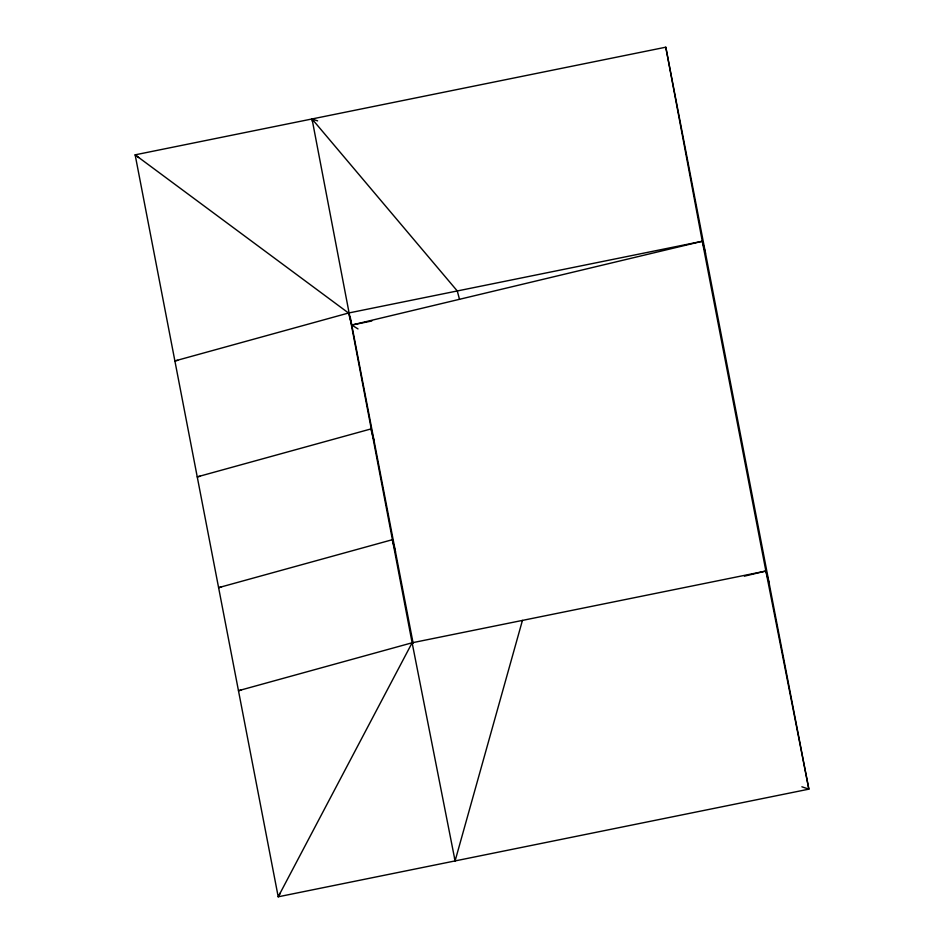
<?xml version="1.0" encoding="UTF-8"?>
<svg xmlns="http://www.w3.org/2000/svg" width="944" height="944" viewBox="0 0 944 944"><rect width="100%" height="100%" fill="white"/><g stroke="black" fill="none" stroke-linecap="round" stroke-linejoin="round"><path stroke-width="1.42" d="M317.609 120.867L312.027 118.956L412.127 642.781L455.091 860.916L522.433 620.409M769.112 583.062L765.891 571.026L412.127 642.781L278.209 896.8L808.855 789.16L665.791 47.2L135.145 154.84L278.209 896.8L280.392 892.953M412.127 642.781L238.466 690.701L241.345 690.111M665.791 47.2L702.301 241.263L351.77 325.055L348.537 313.019L135.145 154.84L138.615 157.565M744.427 576.159L765.891 571.026L702.301 241.263L348.537 313.019L174.888 360.938L177.755 360.348M371.794 320.995L351.77 325.055L358.012 328.925M200.116 476.283L197.237 476.873L370.898 428.954L374.119 440.99M221.474 587.062L218.595 587.652L392.256 539.732L395.477 551.768M801.881 786.789L808.855 789.16L765.891 571.026M702.301 241.263L705.534 253.299M459.504 299.307L457.274 290.964L312.027 118.956L312.582 121.835M350.094 316.405L413.142 643.371M454.536 858.037L455.091 860.916"/></g></svg>
